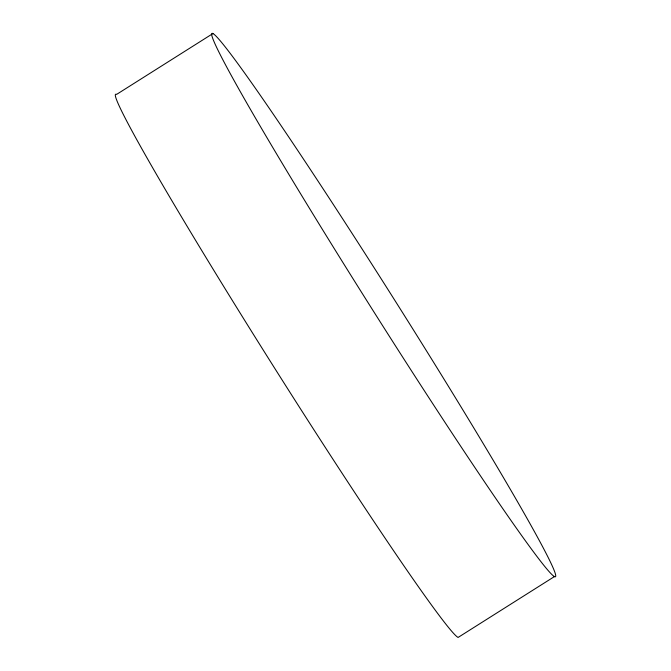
<?xml version="1.0" encoding="UTF-8"?>
<svg xmlns="http://www.w3.org/2000/svg" width="671" height="671" viewBox="0 0 671 671"><rect width="100%" height="100%" fill="white"/><g stroke="black" fill="none" stroke-linecap="round" stroke-linejoin="round"><path stroke-width="1.01" d="M212.908 33.55L116.578 94.418A321.292 11.927 57.7 0 0 267.259 356.452A321.292 11.927 57.7 0 0 458.092 637.45L554.422 576.582A321.292 11.927 57.7 0 0 315.672 177.521A321.292 11.927 57.7 0 0 280.889 161.099A321.292 11.927 57.7 0 0 554.422 576.582"/></g></svg>
